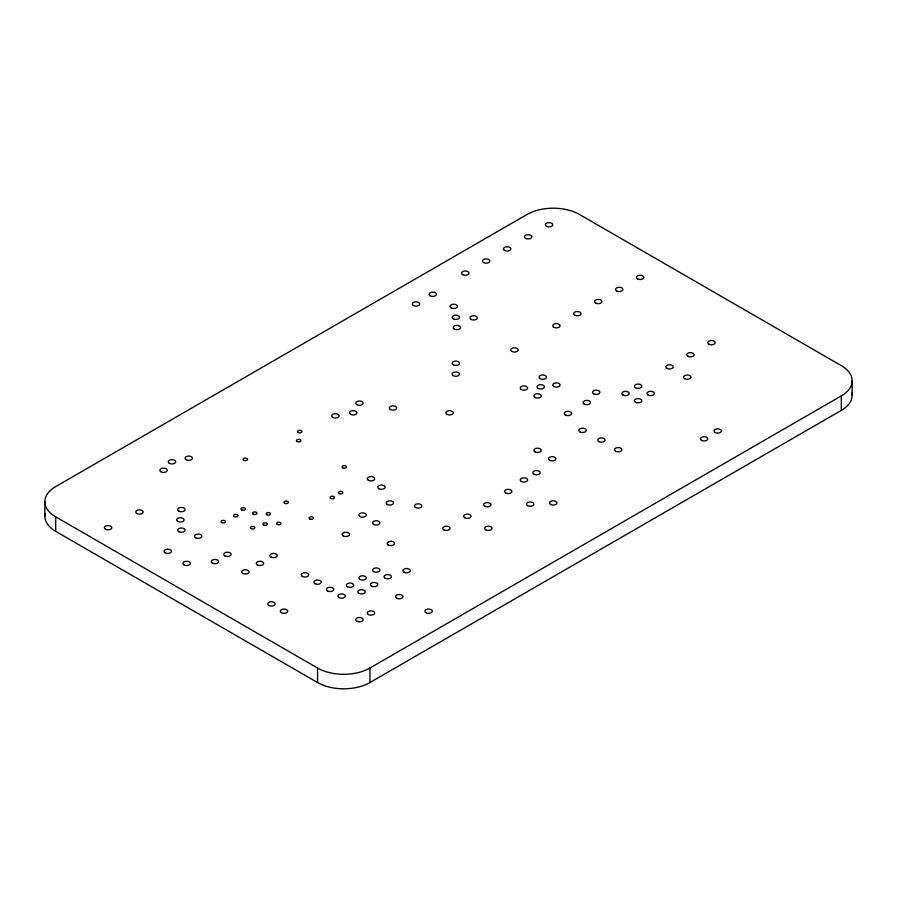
<?xml version="1.0" encoding="UTF-8"?>
<svg xmlns="http://www.w3.org/2000/svg" width="897" height="897" viewBox="0 0 897 897"><rect width="100%" height="100%" fill="white"/><g stroke="black" fill="none" stroke-linecap="round" stroke-linejoin="round"><path stroke-width="1.35" d="M55.692 516.84L317.56 668.03A37.035 21.382 0 0 0 369.934 668.03L841.308 395.891A37.035 21.382 0 0 0 841.308 365.651L579.44 214.461A37.035 21.382 0 0 0 527.066 214.461L55.692 486.6A37.035 21.382 0 0 0 55.692 516.84L55.692 531.349L317.56 682.539A37.035 21.382 0 0 0 369.934 682.539L841.308 410.4A37.035 21.382 0 0 0 851.836 392.494M852.15 380.765L852.15 395.285M841.308 395.891L841.308 410.4M369.934 668.03L369.934 682.539M317.56 668.03L317.56 682.539M44.85 501.715L44.85 516.235M55.692 531.349A37.035 21.382 0 0 1 45.164 513.443M343.226 535.89A3.7 2.142 0 0 0 349.426 534.926A3.7 2.142 0 0 0 344.885 532.313A3.7 2.142 0 0 0 343.226 535.89M598.815 441.548A3.7 2.142 0 0 0 605.004 440.584A3.7 2.142 0 0 0 600.474 437.971A3.7 2.142 0 0 0 598.815 441.548M263.617 525.003A2.22 1.278 0 0 0 267.34 524.431A2.22 1.278 0 0 0 264.615 522.85A2.22 1.278 0 0 0 263.617 525.003M615.577 451.225A3.7 2.142 0 0 0 621.767 450.26A3.7 2.142 0 0 0 617.237 447.648A3.7 2.142 0 0 0 615.577 451.225M277.24 524.397A2.22 1.278 0 0 0 280.952 523.826A2.22 1.278 0 0 0 278.238 522.256A2.22 1.278 0 0 0 277.24 524.397M234.296 516.537A2.22 1.278 0 0 0 238.008 515.954A2.22 1.278 0 0 0 235.283 514.385A2.22 1.278 0 0 0 234.296 516.537M635.48 387.717A3.7 2.142 0 0 0 641.669 386.764A3.7 2.142 0 0 0 637.139 384.14A3.7 2.142 0 0 0 635.48 387.717M186.105 459.69A3.7 2.142 0 0 0 192.306 458.726A3.7 2.142 0 0 0 187.765 456.113A3.7 2.142 0 0 0 186.105 459.69M281.423 612.696A3.7 2.142 0 0 0 287.623 611.732A3.7 2.142 0 0 0 283.093 609.108A3.7 2.142 0 0 0 281.423 612.696M373.601 524.397A3.7 2.142 0 0 0 379.801 523.433A3.7 2.142 0 0 0 375.271 520.821A3.7 2.142 0 0 0 373.601 524.397M521.303 389.533A3.7 2.142 0 0 0 527.492 388.58A3.7 2.142 0 0 0 522.962 385.957A3.7 2.142 0 0 0 521.303 389.533M415.502 507.467A3.7 2.142 0 0 0 421.702 506.502A3.7 2.142 0 0 0 417.161 503.89A3.7 2.142 0 0 0 415.502 507.467M356.849 621.161A3.7 2.142 0 0 0 363.038 620.197A3.7 2.142 0 0 0 358.508 617.585A3.7 2.142 0 0 0 356.849 621.161M342.71 467.853A2.22 1.278 0 0 0 346.421 467.281A2.22 1.278 0 0 0 343.697 465.711A2.22 1.278 0 0 0 342.71 467.853M534.915 451.83A3.7 2.142 0 0 0 541.115 450.866A3.7 2.142 0 0 0 536.574 448.253A3.7 2.142 0 0 0 534.915 451.83M368.364 614.501A3.7 2.142 0 0 0 374.565 613.548A3.7 2.142 0 0 0 370.024 610.924A3.7 2.142 0 0 0 368.364 614.501M359.989 516.537A3.7 2.142 0 0 0 366.189 515.573A3.7 2.142 0 0 0 361.648 512.961A3.7 2.142 0 0 0 359.989 516.537M550.623 504.439A3.7 2.142 0 0 0 556.824 503.486A3.7 2.142 0 0 0 552.294 500.862A3.7 2.142 0 0 0 550.623 504.439M387.224 504.439A3.7 2.142 0 0 0 393.424 503.486A3.7 2.142 0 0 0 388.883 500.862A3.7 2.142 0 0 0 387.224 504.439M521.303 481.454A3.7 2.142 0 0 0 527.492 480.5A3.7 2.142 0 0 0 522.962 477.877A3.7 2.142 0 0 0 521.303 481.454M241.618 509.877A2.22 1.278 0 0 0 245.341 509.305A2.22 1.278 0 0 0 242.616 507.736A2.22 1.278 0 0 0 241.618 509.877M253.145 514.116A2.22 1.278 0 0 0 256.867 513.544A2.22 1.278 0 0 0 254.143 511.974A2.22 1.278 0 0 0 253.145 514.116M533.872 474.199A3.7 2.142 0 0 0 540.061 473.246A3.7 2.142 0 0 0 535.531 470.622A3.7 2.142 0 0 0 533.872 474.199M443.791 529.835A3.7 2.142 0 0 0 449.98 528.882A3.7 2.142 0 0 0 445.45 526.259A3.7 2.142 0 0 0 443.791 529.835M309.712 518.948A2.22 1.278 0 0 0 313.423 518.376A2.22 1.278 0 0 0 310.71 516.807A2.22 1.278 0 0 0 309.712 518.948M268.853 605.43A3.7 2.142 0 0 0 275.054 604.477A3.7 2.142 0 0 0 270.513 601.853A3.7 2.142 0 0 0 268.853 605.43M242.672 573.385A3.7 2.142 0 0 0 248.873 572.421A3.7 2.142 0 0 0 244.332 569.808A3.7 2.142 0 0 0 242.672 573.385M540.151 378.646A3.7 2.142 0 0 0 546.351 377.693A3.7 2.142 0 0 0 541.81 375.069A3.7 2.142 0 0 0 540.151 378.646M565.289 414.941A3.7 2.142 0 0 0 571.49 413.977A3.7 2.142 0 0 0 566.949 411.364A3.7 2.142 0 0 0 565.289 414.941M708.798 344.179A3.7 2.142 0 0 0 714.999 343.226A3.7 2.142 0 0 0 710.458 340.602A3.7 2.142 0 0 0 708.798 344.179M314.948 583.667A3.7 2.142 0 0 0 321.148 582.702A3.7 2.142 0 0 0 316.607 580.09A3.7 2.142 0 0 0 314.948 583.667M684.703 378.646A3.7 2.142 0 0 0 690.903 377.693A3.7 2.142 0 0 0 686.362 375.069A3.7 2.142 0 0 0 684.703 378.646M579.955 431.872A3.7 2.142 0 0 0 586.156 430.908A3.7 2.142 0 0 0 581.615 428.295A3.7 2.142 0 0 0 579.955 431.872M584.149 404.054A3.7 2.142 0 0 0 590.349 403.089A3.7 2.142 0 0 0 585.808 400.477A3.7 2.142 0 0 0 584.149 404.054M302.379 576.401A3.7 2.142 0 0 0 308.568 575.448A3.7 2.142 0 0 0 304.038 572.824A3.7 2.142 0 0 0 302.379 576.401M350.559 414.336A3.7 2.142 0 0 0 356.759 413.371A3.7 2.142 0 0 0 352.218 410.759A3.7 2.142 0 0 0 350.559 414.336M483.595 262.541A3.7 2.142 0 0 0 489.784 261.576A3.7 2.142 0 0 0 485.255 258.964A3.7 2.142 0 0 0 483.595 262.541M243.715 460.296A2.22 1.278 0 0 0 247.437 459.713A2.22 1.278 0 0 0 244.713 458.143A2.22 1.278 0 0 0 243.715 460.296M332.753 417.352A3.7 2.142 0 0 0 338.954 416.399A3.7 2.142 0 0 0 334.413 413.775A3.7 2.142 0 0 0 332.753 417.352M462.639 274.628A3.7 2.142 0 0 0 468.839 273.675A3.7 2.142 0 0 0 464.298 271.051A3.7 2.142 0 0 0 462.639 274.628M453.209 364.743A3.7 2.142 0 0 0 459.41 363.778A3.7 2.142 0 0 0 454.869 361.166A3.7 2.142 0 0 0 453.209 364.743M178.772 511.088A3.7 2.142 0 0 0 184.973 510.135A3.7 2.142 0 0 0 180.432 507.511A3.7 2.142 0 0 0 178.772 511.088M160.967 471.788A3.7 2.142 0 0 0 167.167 470.824A3.7 2.142 0 0 0 162.626 468.2A3.7 2.142 0 0 0 160.967 471.788M297.142 441.548A2.22 1.278 0 0 0 300.854 440.965A2.22 1.278 0 0 0 298.14 439.395A2.22 1.278 0 0 0 297.142 441.548M356.849 404.659A3.7 2.142 0 0 0 363.038 403.695A3.7 2.142 0 0 0 358.508 401.082A3.7 2.142 0 0 0 356.849 404.659M177.729 521.37A3.7 2.142 0 0 0 183.919 520.417A3.7 2.142 0 0 0 179.389 517.793A3.7 2.142 0 0 0 177.729 521.37M169.342 463.312A3.7 2.142 0 0 0 175.543 462.359A3.7 2.142 0 0 0 171.013 459.735A3.7 2.142 0 0 0 169.342 463.312M298.185 432.477A2.22 1.278 0 0 0 301.908 431.894A2.22 1.278 0 0 0 299.183 430.325A2.22 1.278 0 0 0 298.185 432.477M453.209 375.63A3.7 2.142 0 0 0 459.41 374.666A3.7 2.142 0 0 0 454.869 372.053A3.7 2.142 0 0 0 453.209 375.63M221.727 522.581A2.22 1.278 0 0 0 225.439 522.009A2.22 1.278 0 0 0 222.714 520.439A2.22 1.278 0 0 0 221.727 522.581M178.772 531.652A3.7 2.142 0 0 0 184.973 530.699A3.7 2.142 0 0 0 180.432 528.075A3.7 2.142 0 0 0 178.772 531.652M504.54 250.442A3.7 2.142 0 0 0 510.741 249.489A3.7 2.142 0 0 0 506.2 246.866A3.7 2.142 0 0 0 504.54 250.442M525.485 238.344A3.7 2.142 0 0 0 531.686 237.391A3.7 2.142 0 0 0 527.144 234.767A3.7 2.142 0 0 0 525.485 238.344M546.441 226.257A3.7 2.142 0 0 0 552.63 225.293A3.7 2.142 0 0 0 548.101 222.68A3.7 2.142 0 0 0 546.441 226.257M553.774 327.248A3.7 2.142 0 0 0 559.963 326.284A3.7 2.142 0 0 0 555.434 323.671A3.7 2.142 0 0 0 553.774 327.248M574.719 315.15A3.7 2.142 0 0 0 580.92 314.197A3.7 2.142 0 0 0 576.379 311.573A3.7 2.142 0 0 0 574.719 315.15M595.675 303.051A3.7 2.142 0 0 0 601.865 302.098A3.7 2.142 0 0 0 597.335 299.475A3.7 2.142 0 0 0 595.675 303.051M616.62 290.964A3.7 2.142 0 0 0 622.821 290A3.7 2.142 0 0 0 618.28 287.388A3.7 2.142 0 0 0 616.62 290.964M637.565 278.866A3.7 2.142 0 0 0 643.766 277.913A3.7 2.142 0 0 0 639.225 275.289A3.7 2.142 0 0 0 637.565 278.866M549.581 460.296A3.7 2.142 0 0 0 555.781 459.331A3.7 2.142 0 0 0 551.24 456.719A3.7 2.142 0 0 0 549.581 460.296M666.897 368.375A3.7 2.142 0 0 0 673.098 367.411A3.7 2.142 0 0 0 668.557 364.787A3.7 2.142 0 0 0 666.897 368.375M687.853 356.277A3.7 2.142 0 0 0 694.043 355.313A3.7 2.142 0 0 0 689.513 352.7A3.7 2.142 0 0 0 687.853 356.277M105.454 529.23A3.7 2.142 0 0 0 111.643 528.277A3.7 2.142 0 0 0 107.113 525.653A3.7 2.142 0 0 0 105.454 529.23M378.848 488.719A3.7 2.142 0 0 0 385.037 487.755A3.7 2.142 0 0 0 380.507 485.142A3.7 2.142 0 0 0 378.848 488.719M284.573 503.228A2.22 1.278 0 0 0 288.285 502.656A2.22 1.278 0 0 0 285.571 501.087A2.22 1.278 0 0 0 284.573 503.228M388.266 544.961A3.7 2.142 0 0 0 394.467 543.997A3.7 2.142 0 0 0 389.926 541.384A3.7 2.142 0 0 0 388.266 544.961M347.419 586.683A3.7 2.142 0 0 0 353.62 585.73A3.7 2.142 0 0 0 349.079 583.106A3.7 2.142 0 0 0 347.419 586.683M385.127 578.217A3.7 2.142 0 0 0 391.327 577.264A3.7 2.142 0 0 0 386.786 574.641A3.7 2.142 0 0 0 385.127 578.217M371.515 586.077A3.7 2.142 0 0 0 377.704 585.124A3.7 2.142 0 0 0 373.174 582.501A3.7 2.142 0 0 0 371.515 586.077M358.946 593.343A3.7 2.142 0 0 0 365.135 592.379A3.7 2.142 0 0 0 360.605 589.766A3.7 2.142 0 0 0 358.946 593.343M373.601 571.568A3.7 2.142 0 0 0 379.801 570.604A3.7 2.142 0 0 0 375.271 567.992A3.7 2.142 0 0 0 373.601 571.568M359.989 579.428A3.7 2.142 0 0 0 366.189 578.475A3.7 2.142 0 0 0 361.648 575.852A3.7 2.142 0 0 0 359.989 579.428M485.681 529.835A3.7 2.142 0 0 0 491.881 528.882A3.7 2.142 0 0 0 487.34 526.259A3.7 2.142 0 0 0 485.681 529.835M464.736 517.748A3.7 2.142 0 0 0 470.936 516.784A3.7 2.142 0 0 0 466.395 514.172A3.7 2.142 0 0 0 464.736 517.748M484.638 506.256A3.7 2.142 0 0 0 490.838 505.291A3.7 2.142 0 0 0 486.297 502.679A3.7 2.142 0 0 0 484.638 506.256M527.582 505.65A3.7 2.142 0 0 0 533.782 504.686A3.7 2.142 0 0 0 529.241 502.073A3.7 2.142 0 0 0 527.582 505.65M505.583 492.946A3.7 2.142 0 0 0 511.783 491.993A3.7 2.142 0 0 0 507.242 489.37A3.7 2.142 0 0 0 505.583 492.946M330.657 498.396A2.22 1.278 0 0 0 334.379 497.813A2.22 1.278 0 0 0 331.655 496.243A2.22 1.278 0 0 0 330.657 498.396M453.209 318.783A3.7 2.142 0 0 0 459.41 317.818A3.7 2.142 0 0 0 454.869 315.206A3.7 2.142 0 0 0 453.209 318.783M454.263 329.064A3.7 2.142 0 0 0 460.453 328.1A3.7 2.142 0 0 0 455.923 325.488A3.7 2.142 0 0 0 454.263 329.064M413.405 305.473A3.7 2.142 0 0 0 419.605 304.52A3.7 2.142 0 0 0 415.064 301.897A3.7 2.142 0 0 0 413.405 305.473M257.338 564.919A3.7 2.142 0 0 0 263.527 563.955A3.7 2.142 0 0 0 258.998 561.343A3.7 2.142 0 0 0 257.338 564.919M224.867 555.848A3.7 2.142 0 0 0 231.056 554.884A3.7 2.142 0 0 0 226.526 552.272A3.7 2.142 0 0 0 224.867 555.848M212.297 563.103A3.7 2.142 0 0 0 218.487 562.139A3.7 2.142 0 0 0 213.957 559.526A3.7 2.142 0 0 0 212.297 563.103M622.899 394.983A3.7 2.142 0 0 0 629.1 394.018A3.7 2.142 0 0 0 624.57 391.406A3.7 2.142 0 0 0 622.899 394.983M648.049 394.983A3.7 2.142 0 0 0 654.238 394.018A3.7 2.142 0 0 0 649.708 391.406A3.7 2.142 0 0 0 648.049 394.983M635.48 402.237A3.7 2.142 0 0 0 641.669 401.273A3.7 2.142 0 0 0 637.139 398.66A3.7 2.142 0 0 0 635.48 402.237M553.774 386.517A3.7 2.142 0 0 0 559.963 385.553A3.7 2.142 0 0 0 555.434 382.941A3.7 2.142 0 0 0 553.774 386.517M534.915 397.393A3.7 2.142 0 0 0 541.115 396.44A3.7 2.142 0 0 0 536.574 393.817A3.7 2.142 0 0 0 534.915 397.393M538.054 388.323A3.7 2.142 0 0 0 544.255 387.369A3.7 2.142 0 0 0 539.714 384.746A3.7 2.142 0 0 0 538.054 388.323M471.026 319.388A3.7 2.142 0 0 0 477.215 318.424A3.7 2.142 0 0 0 472.685 315.811A3.7 2.142 0 0 0 471.026 319.388M451.124 307.895A3.7 2.142 0 0 0 457.313 306.931A3.7 2.142 0 0 0 452.783 304.318A3.7 2.142 0 0 0 451.124 307.895M430.168 295.797A3.7 2.142 0 0 0 436.368 294.844A3.7 2.142 0 0 0 431.827 292.22A3.7 2.142 0 0 0 430.168 295.797M184.008 564.919A3.7 2.142 0 0 0 190.209 563.955A3.7 2.142 0 0 0 185.668 561.343A3.7 2.142 0 0 0 184.008 564.919M270.95 557.048A3.7 2.142 0 0 0 277.151 556.095A3.7 2.142 0 0 0 272.61 553.471A3.7 2.142 0 0 0 270.95 557.048M339.044 493.552A2.22 1.278 0 0 0 342.755 492.98A2.22 1.278 0 0 0 340.03 491.41A2.22 1.278 0 0 0 339.044 493.552M339.044 597.57A3.7 2.142 0 0 0 345.233 596.617A3.7 2.142 0 0 0 340.703 593.993A3.7 2.142 0 0 0 339.044 597.57M327.517 590.921A3.7 2.142 0 0 0 333.718 589.957A3.7 2.142 0 0 0 329.177 587.344A3.7 2.142 0 0 0 327.517 590.921M593.579 393.772A3.7 2.142 0 0 0 599.768 392.808A3.7 2.142 0 0 0 595.238 390.195A3.7 2.142 0 0 0 593.579 393.772M511.873 351.433A3.7 2.142 0 0 0 518.074 350.48A3.7 2.142 0 0 0 513.533 347.857A3.7 2.142 0 0 0 511.873 351.433M446.93 414.336A3.7 2.142 0 0 0 453.12 413.371A3.7 2.142 0 0 0 448.59 410.759A3.7 2.142 0 0 0 446.93 414.336M390.363 409.492A3.7 2.142 0 0 0 396.564 408.539A3.7 2.142 0 0 0 392.023 405.915A3.7 2.142 0 0 0 390.363 409.492M368.364 480.254A3.7 2.142 0 0 0 374.565 479.29A3.7 2.142 0 0 0 370.024 476.677A3.7 2.142 0 0 0 368.364 480.254M251.048 528.625A2.22 1.278 0 0 0 254.77 528.053A2.22 1.278 0 0 0 252.046 526.483A2.22 1.278 0 0 0 251.048 528.625M165.16 552.821A3.7 2.142 0 0 0 171.349 551.857A3.7 2.142 0 0 0 166.82 549.244A3.7 2.142 0 0 0 165.16 552.821M195.535 537.707A3.7 2.142 0 0 0 201.735 536.742A3.7 2.142 0 0 0 197.194 534.119A3.7 2.142 0 0 0 195.535 537.707M266.768 514.721A2.22 1.278 0 0 0 270.479 514.149A2.22 1.278 0 0 0 267.755 512.579A2.22 1.278 0 0 0 266.768 514.721M136.871 513.51A3.7 2.142 0 0 0 143.072 512.557A3.7 2.142 0 0 0 138.542 509.933A3.7 2.142 0 0 0 136.871 513.51M425.974 612.696A3.7 2.142 0 0 0 432.175 611.732A3.7 2.142 0 0 0 427.645 609.108A3.7 2.142 0 0 0 425.974 612.696M715.077 432.477A3.7 2.142 0 0 0 721.278 431.513A3.7 2.142 0 0 0 716.748 428.901A3.7 2.142 0 0 0 715.077 432.477M701.465 440.337A3.7 2.142 0 0 0 707.666 439.373A3.7 2.142 0 0 0 703.125 436.761A3.7 2.142 0 0 0 701.465 440.337M403.986 572.174A3.7 2.142 0 0 0 410.176 571.21A3.7 2.142 0 0 0 405.646 568.597A3.7 2.142 0 0 0 403.986 572.174M396.653 598.176A3.7 2.142 0 0 0 402.843 597.223A3.7 2.142 0 0 0 398.313 594.599A3.7 2.142 0 0 0 396.653 598.176"/></g></svg>
